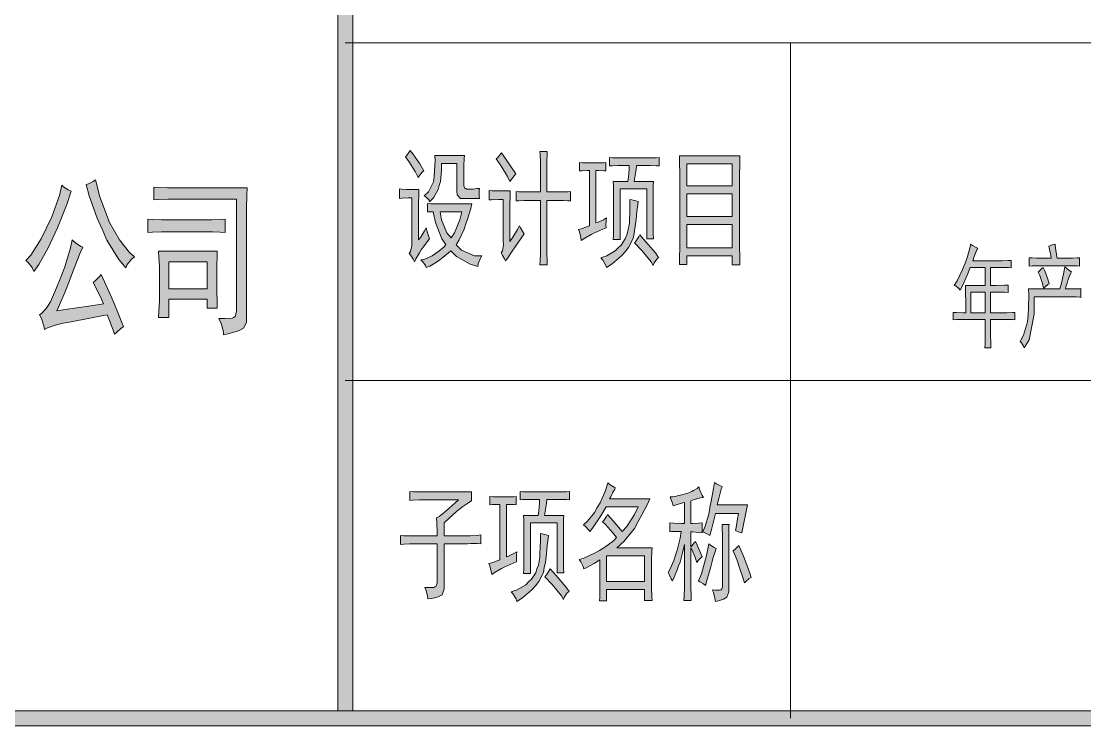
# Model space of a CAD drawing. Header units: millimetres. Extents: x 0 to 207, y 0 to 293.
# Drawn here: x 67.08 to 102.39, y 242.39 to 265.77 of the extents above; entities that cross this region are included whole.
import ezdxf

# ---------------------------------------------------------------- set-up
doc = ezdxf.new("R2010")
doc.units = ezdxf.units.MM

msp = doc.modelspace()

# ---------------------------------------------------------------- hatches: boundary and pattern name
h = msp.add_hatch(color=0)
h.dxf.hatch_style = 2
h.paths.add_polyline_path([(77.593472, 287.224611), (78.087361, 287.224611), (78.087361, 242.883972), (77.593472, 242.883972)])
h = msp.add_hatch(color=0)
h.dxf.hatch_style = 2
h.paths.add_polyline_path([(79.992361, 261.485944), (80.084083, 261.376583), (80.313389, 261.037917), (80.443917, 260.805083), (80.398056, 260.76275), (80.306333, 260.653389), (80.260472, 260.589889), (80.161694, 260.780389), (79.950028, 261.119056), (79.840667, 261.27075), (79.875944, 261.3025), (79.950028, 261.411861)])
h = msp.add_hatch(color=0)
h.dxf.hatch_style = 2
h.paths.add_polyline_path([(81.759778, 259.891389), (81.661, 259.891389), (81.555167, 260.007806), (81.548111, 260.124222), (81.548111, 261.052028), (81.036583, 261.052028), (81.036583, 260.819194), (81.001306, 260.455833), (80.9625, 260.321778), (80.923694, 260.19125), (80.764944, 259.916083), (80.641472, 259.774972), (80.620306, 259.831417), (80.528583, 259.933722), (80.458028, 259.972528), (80.602667, 260.113639), (80.768472, 260.438194), (80.789639, 260.621639), (80.807278, 260.805083), (80.824917, 261.154333), (80.817861, 261.320139), (81.795056, 261.320139), (81.788, 261.217833), (81.780944, 260.970889), (81.780944, 260.819194), (81.780944, 260.371167), (81.780944, 260.307667), (81.812694, 260.226528), (81.844444, 260.215944), (81.879722, 260.201833), (81.967917, 260.194778), (82.027889, 260.198306), (82.084333, 260.201833), (82.218389, 260.215944), (82.292472, 260.223), (82.281889, 260.141861), (82.281889, 259.972528), (82.292472, 259.891389)])
h = msp.add_hatch(color=0)
h.dxf.hatch_style = 2
h.paths.add_polyline_path([(83.02625, 261.401278), (83.100333, 261.295444), (83.340222, 260.946194), (83.5025, 260.706306), (83.449583, 260.639278), (83.350806, 260.512278), (83.304944, 260.455833), (83.230861, 260.614583), (83.001556, 260.988528), (82.849861, 261.203722), (82.892194, 261.242528), (82.980389, 261.344833)])
h = msp.add_hatch(color=0)
h.dxf.hatch_style = 2
h.paths.add_polyline_path([(84.317417, 260.106583), (84.317417, 260.935611), (84.317417, 261.101417), (84.310361, 261.358944), (84.303306, 261.450667), (84.546722, 261.450667), (84.543194, 261.344833), (84.536139, 261.154333), (84.536139, 261.069667), (84.536139, 260.106583), (85.012389, 260.106583), (85.082944, 260.106583), (85.234639, 260.113639), (85.315778, 260.124222), (85.315778, 259.806722), (85.227583, 259.817306), (85.082944, 259.824361), (85.0265, 259.824361), (84.536139, 259.824361), (84.536139, 258.162778), (84.536139, 258.064), (84.543194, 257.824111), (84.546722, 257.683), (84.303306, 257.683), (84.310361, 257.824111), (84.317417, 258.056944), (84.317417, 258.148667), (84.317417, 259.824361), (83.862333, 259.824361), (83.774139, 259.824361), (83.601278, 259.817306), (83.513083, 259.806722), (83.513083, 260.124222), (83.601278, 260.113639), (83.763556, 260.106583), (83.841167, 260.106583)])
h = msp.add_hatch(color=0)
h.dxf.hatch_style = 2
h.paths.add_polyline_path([(87.884, 261.235472), (87.975722, 261.235472), (88.162694, 261.242528), (88.257944, 261.253111), (88.257944, 260.970889), (88.162694, 260.977944), (87.975722, 260.988528), (87.884, 260.988528), (87.513583, 260.988528), (87.495944, 260.854472), (87.453611, 260.589889), (87.432444, 260.455833), (88.070972, 260.455833), (88.063917, 260.332361), (88.056861, 260.057194), (88.056861, 259.909028), (88.056861, 259.076472), (88.056861, 258.970639), (88.063917, 258.702528), (88.070972, 258.547306), (87.848722, 258.547306), (87.848722, 260.205361), (86.966778, 260.205361), (86.966778, 258.529667), (86.733944, 258.529667), (86.741, 258.677833), (86.744528, 258.945944), (86.744528, 259.062361), (86.744528, 259.909028), (86.744528, 260.0325), (86.741, 260.307667), (86.733944, 260.455833), (87.220778, 260.455833), (87.238417, 260.596944), (87.263111, 260.861528), (87.266639, 260.988528), (86.977361, 260.988528), (86.889167, 260.988528), (86.70925, 260.977944), (86.617528, 260.970889), (86.617528, 261.253111), (86.70925, 261.242528), (86.889167, 261.235472), (86.977361, 261.235472)])
h = msp.add_hatch(color=0)
h.paths.add_polyline_path([(90.942583, 261.3025), (90.935528, 261.062611), (90.928472, 260.604), (90.928472, 260.388806), (90.928472, 258.445), (90.928472, 258.321528), (90.935528, 257.940528), (90.942583, 257.683), (90.685056, 257.683), (90.685056, 257.982861), (89.175167, 257.982861), (89.175167, 257.700639), (88.93175, 257.700639), (88.935278, 257.922889), (88.942333, 258.279194), (88.942333, 258.41325), (88.942333, 260.388806), (88.942333, 260.663972), (88.935278, 261.119056), (88.93175, 261.3025)])
h.paths.add_polyline_path([(90.685056, 258.247444), (90.685056, 259.027083), (89.175167, 259.027083), (89.175167, 258.247444)])
h.paths.add_polyline_path([(90.685056, 259.291667), (90.685056, 260.039556), (89.175167, 260.039556), (89.175167, 259.291667)])
h.paths.add_polyline_path([(90.685056, 260.307667), (90.685056, 261.037917), (89.175167, 261.037917), (89.175167, 260.307667)])
h = msp.add_hatch(color=0)
h.dxf.hatch_style = 2
h.paths.add_polyline_path([(86.501111, 258.910667), (86.39175, 258.868333), (86.187139, 258.783667), (86.095417, 258.737806), (86.000167, 258.691944), (85.792028, 258.572), (85.675611, 258.497917), (85.665028, 258.596694), (85.619167, 258.780139), (85.583889, 258.861278), (85.675611, 258.885972), (85.855528, 258.945944), (85.943722, 258.977694), (85.943722, 260.819194), (85.866111, 260.819194), (85.703833, 260.812139), (85.619167, 260.805083), (85.619167, 261.087306), (85.717944, 261.076722), (85.943722, 261.069667), (86.070722, 261.069667), (86.197722, 261.069667), (86.409389, 261.076722), (86.490528, 261.087306), (86.490528, 260.805083), (86.427028, 260.812139), (86.261222, 260.819194), (86.162444, 260.819194), (86.162444, 259.076472), (86.240056, 259.101167), (86.412917, 259.185833), (86.511694, 259.242278), (86.501111, 259.161139), (86.494056, 258.995333)])
h = msp.add_hatch(color=0)
h.dxf.hatch_style = 2
h.paths.add_polyline_path([(68.742278, 260.12775), (68.594111, 259.686778), (68.290722, 258.910667), (68.1355, 258.579056), (67.980278, 258.247444), (67.662778, 257.693583), (67.5005, 257.471333), (67.440528, 257.594806), (67.306472, 257.771194), (67.239444, 257.827639), (67.401722, 258.004028), (67.740389, 258.547306), (67.920306, 258.910667), (68.096694, 259.277556), (68.354222, 259.986639), (68.431833, 260.328833), (68.48475, 260.272389), (68.639972, 260.173611)])
h = msp.add_hatch(color=0)
h.dxf.hatch_style = 2
h.paths.add_polyline_path([(69.546611, 260.505222), (69.694778, 259.940778), (70.00875, 259.090583), (70.174556, 258.801306), (70.340361, 258.512028), (70.679028, 258.092222), (70.848361, 257.958167), (70.739, 257.880556), (70.594361, 257.693583), (70.555556, 257.584222), (70.322722, 257.859389), (69.927611, 258.501444), (69.765333, 258.868333), (69.603056, 259.231694), (69.338472, 259.976056), (69.236167, 260.35), (69.320833, 260.374694), (69.476056, 260.448778)])
h = msp.add_hatch(color=0)
h.dxf.hatch_style = 2
h.paths.add_polyline_path([(74.584278, 260.240639), (74.577222, 259.997222), (74.566639, 259.563306), (74.566639, 259.376333), (74.566639, 255.922639), (74.559583, 255.778), (74.457278, 255.583972), (74.3585, 255.534583), (74.26325, 255.485194), (73.981028, 255.404056), (73.794056, 255.368778), (73.794056, 255.467556), (73.716444, 255.735667), (73.638833, 255.901472), (73.839917, 255.901472), (74.086861, 255.922639), (74.132722, 255.943806), (74.182111, 255.9685), (74.227972, 256.134306), (74.227972, 256.278944), (74.227972, 259.863167), (72.090139, 259.863167), (71.949028, 259.863167), (71.645639, 259.852583), (71.483361, 259.842), (71.483361, 260.261806), (71.645639, 260.251222), (71.941972, 260.240639), (72.0725, 260.240639)])
h = msp.add_hatch(color=0)
h.dxf.hatch_style = 2
h.paths.add_polyline_path([(80.281639, 260.19125), (80.278111, 260.039556), (80.271056, 259.707944), (80.271056, 259.5245), (80.271056, 258.512028), (80.345139, 258.610806), (80.475667, 258.811889), (80.528583, 258.910667), (80.542694, 258.829528), (80.602667, 258.653139), (80.641472, 258.561417), (80.567389, 258.462639), (80.429806, 258.272139), (80.362778, 258.180417), (80.299278, 258.088694), (80.182861, 257.891139), (80.133472, 257.781778), (80.091139, 257.8735), (80.002944, 258.014611), (79.957083, 258.064), (80.002944, 258.131028), (80.048806, 258.321528), (80.048806, 258.445), (80.048806, 259.909028), (79.928861, 259.909028), (79.72425, 259.898444), (79.643111, 259.891389), (79.643111, 260.205361), (79.720722, 260.198306), (79.875944, 260.19125), (79.957083, 260.19125)])
h = msp.add_hatch(color=0)
h.dxf.hatch_style = 2
h.paths.add_polyline_path([(83.315528, 260.138333), (83.312, 259.983111), (83.304944, 259.6515), (83.304944, 259.475111), (83.304944, 258.462639), (83.403722, 258.60375), (83.558944, 258.861278), (83.618917, 258.977694), (83.654194, 258.910667), (83.735333, 258.780139), (83.781194, 258.713111), (83.456639, 258.247444), (83.379028, 258.138083), (83.234389, 257.922889), (83.163833, 257.817056), (83.125028, 257.891139), (83.047417, 258.021667), (83.015667, 258.081639), (83.054472, 258.148667), (83.08975, 258.346222), (83.082694, 258.480278), (83.082694, 259.856111), (82.927472, 259.856111), (82.694639, 259.849056), (82.620556, 259.842), (82.620556, 260.155972), (82.712278, 260.148917), (82.839278, 260.138333), (82.874556, 260.138333)])
h = msp.add_hatch(color=0)
h.dxf.hatch_style = 2
h.paths.add_polyline_path([(87.559444, 259.792611), (87.548861, 259.690306), (87.524167, 259.461), (87.513583, 259.326944), (87.499472, 259.192889), (87.457139, 258.893028), (87.425389, 258.727222), (87.393639, 258.561417), (87.245472, 258.258028), (87.129056, 258.123972), (87.012639, 257.986389), (86.705722, 257.725333), (86.511694, 257.598333), (86.483472, 257.683), (86.39175, 257.84175), (86.32825, 257.915833), (86.51875, 257.989917), (86.8045, 258.155722), (86.903278, 258.247444), (86.998528, 258.339167), (87.136111, 258.554361), (87.181972, 258.677833), (87.224306, 258.804833), (87.273694, 259.072944), (87.28075, 259.217583), (87.284278, 259.362222), (87.291333, 259.68325), (87.291333, 259.856111), (87.351306, 259.842), (87.481833, 259.806722)])
h = msp.add_hatch(color=0)
h.paths.add_polyline_path([(80.574444, 259.725583), (80.666167, 259.715), (80.874306, 259.707944), (80.990722, 259.707944), (82.038472, 259.707944), (82.003194, 259.559778), (81.907944, 259.231694), (81.844444, 259.051778), (81.784472, 258.875389), (81.618667, 258.522611), (81.516361, 258.346222), (81.699806, 258.173361), (82.130194, 257.989917), (82.373611, 257.982861), (82.32775, 257.90525), (82.257194, 257.732389), (82.236028, 257.633611), (81.985556, 257.707694), (81.537528, 257.965222), (81.339972, 258.148667), (81.265889, 258.081639), (81.085972, 257.937), (80.980139, 257.855861), (80.874306, 257.77825), (80.648528, 257.647722), (80.528583, 257.598333), (80.503889, 257.665361), (80.415694, 257.788833), (80.352194, 257.848806), (80.479194, 257.880556), (80.722611, 257.989917), (80.8355, 258.064), (80.948389, 258.138083), (81.12125, 258.289778), (81.177694, 258.363861), (81.050694, 258.554361), (80.839028, 259.094111), (80.757889, 259.443361), (80.574444, 259.443361)])
h.paths.add_polyline_path([(81.350556, 258.579056), (81.466972, 258.744861), (81.646889, 259.178778), (81.713917, 259.443361), (80.990722, 259.443361), (81.033056, 259.185833), (81.212972, 258.751917)])
h = msp.add_hatch(color=0)
h.dxf.hatch_style = 2
h.paths.add_polyline_path([(73.314278, 259.178778), (73.413056, 259.178778), (73.684694, 259.189361), (73.854028, 259.199944), (73.854028, 258.755444), (73.69175, 258.769556), (73.430694, 258.780139), (73.328389, 258.780139), (71.885528, 258.780139), (71.740889, 258.780139), (71.4375, 258.769556), (71.282278, 258.755444), (71.282278, 259.199944), (71.4375, 259.189361), (71.740889, 259.178778), (71.885528, 259.178778)])
h = msp.add_hatch(color=0)
h.dxf.hatch_style = 2
h.paths.add_polyline_path([(69.811194, 256.388306), (69.747694, 256.543528), (69.578361, 256.896306), (69.469, 257.097389), (69.546611, 257.164417), (69.677139, 257.294944), (69.733583, 257.361972), (69.85, 257.118556), (70.065194, 256.63525), (70.1675, 256.398889), (70.266278, 256.162528), (70.4215, 255.778), (70.477944, 255.636889), (70.393278, 255.569861), (70.245111, 255.446389), (70.181611, 255.389944), (70.13575, 255.524), (70.012278, 255.845028), (69.934667, 256.032), (69.416083, 255.933222), (68.682306, 255.788583), (68.470639, 255.74625), (68.255444, 255.700389), (67.952056, 255.601611), (67.856806, 255.545167), (67.835639, 255.658056), (67.750972, 255.901472), (67.687472, 256.032), (67.765083, 256.077861), (67.91325, 256.233083), (67.980278, 256.342444), (68.050833, 256.455333), (68.255444, 256.921), (68.393028, 257.273778), (68.527083, 257.626556), (68.717583, 258.247444), (68.7705, 258.512028), (68.886917, 258.41325), (69.066833, 258.293306), (69.130333, 258.268611), (69.042139, 258.081639), (68.816361, 257.517194), (68.671722, 257.139722), (68.527083, 256.765778), (68.322472, 256.278944), (68.2625, 256.166056), (68.618806, 256.211917), (69.391389, 256.321278)])
h = msp.add_hatch(color=0)
h.dxf.hatch_style = 2
h.paths.add_polyline_path([(87.615889, 258.677833), (87.8205, 258.455583), (88.134472, 258.081639), (88.243833, 257.929944), (88.187389, 257.880556), (88.092139, 257.750028), (88.056861, 257.665361), (87.993361, 257.788833), (87.686444, 258.162778), (87.443028, 258.41325), (87.499472, 258.487333), (87.587667, 258.621389)])
h = msp.add_hatch(color=0)
h.paths.add_polyline_path([(73.592972, 258.138083), (73.582389, 257.982861), (73.575333, 257.65125), (73.575333, 257.471333), (73.575333, 256.9845), (73.575333, 256.808111), (73.582389, 256.44475), (73.592972, 256.25425), (73.250778, 256.25425), (73.250778, 256.543528), (71.980778, 256.543528), (71.980778, 255.943806), (71.638583, 255.943806), (71.656222, 256.144889), (71.670333, 256.497667), (71.670333, 256.652889), (71.670333, 257.471333), (71.670333, 257.615972), (71.656222, 257.947583), (71.638583, 258.138083)])
h.paths.add_polyline_path([(73.250778, 256.896306), (73.250778, 257.781778), (71.980778, 257.781778), (71.980778, 256.896306)])
h = msp.add_hatch(color=0)
h.paths.add_polyline_path([(98.054583, 257.002139), (98.149833, 257.157361), (98.32975, 257.527778), (98.414417, 257.7465), (98.495556, 257.965222), (98.587278, 258.282722), (98.597861, 258.374444), (98.661361, 258.332111), (98.784833, 258.265083), (98.841278, 258.243917), (98.802472, 258.180417), (98.714278, 257.965222), (98.668417, 257.820583), (99.553889, 257.820583), (99.649139, 257.820583), (99.846694, 257.827639), (99.945472, 257.834694), (99.945472, 257.58775), (99.85375, 257.594806), (99.656194, 257.601861), (99.553889, 257.601861), (99.264611, 257.601861), (99.264611, 257.002139), (99.430417, 257.002139), (99.723222, 257.009194), (99.850222, 257.01625), (99.850222, 256.769306), (99.719694, 256.776361), (99.426889, 256.783417), (99.264611, 256.783417), (99.264611, 256.0955), (99.709111, 256.0955), (99.807889, 256.0955), (99.987806, 256.102556), (100.068944, 256.109611), (100.068944, 255.862667), (99.991333, 255.869722), (99.811417, 255.876778), (99.709111, 255.876778), (99.264611, 255.876778), (99.264611, 255.541639), (99.264611, 255.372306), (99.268139, 255.065389), (99.271667, 254.927806), (99.077639, 254.927806), (99.084694, 255.065389), (99.088222, 255.358194), (99.088222, 255.513417), (99.088222, 255.876778), (98.492028, 255.876778), (98.368556, 255.876778), (98.135722, 255.869722), (98.026361, 255.862667), (98.026361, 256.109611), (98.132194, 256.102556), (98.336806, 256.0955), (98.439111, 256.0955), (98.439111, 256.38125), (98.435583, 256.832806), (98.428528, 257.002139), (99.088222, 257.002139), (99.088222, 257.601861), (98.587278, 257.601861), (98.495556, 257.369028), (98.32975, 256.988028), (98.255667, 256.843389), (98.206278, 256.906889), (98.1075, 256.988028)])
h.paths.add_polyline_path([(99.088222, 256.0955), (99.088222, 256.783417), (98.604917, 256.783417), (98.604917, 256.0955)])
h = msp.add_hatch(color=0)
h.dxf.hatch_style = 2
h.paths.add_polyline_path([(101.402444, 258.374444), (101.4095, 258.325056), (101.444778, 258.092222), (101.473, 257.908778), (101.910444, 257.908778), (101.988056, 257.908778), (102.13975, 257.915833), (102.210306, 257.922889), (102.210306, 257.644194), (102.13975, 257.65125), (102.002167, 257.658306), (101.938667, 257.658306), (100.876806, 257.658306), (100.809778, 257.658306), (100.643972, 257.65125), (100.541667, 257.644194), (100.541667, 257.922889), (100.6475, 257.915833), (100.785083, 257.908778), (100.813306, 257.908778), (101.271917, 257.908778), (101.257806, 258.004028), (101.222528, 258.201583), (101.201361, 258.303889), (101.254278, 258.325056), (101.353056, 258.360333)])
h = msp.add_hatch(color=0)
h.dxf.hatch_style = 2
h.paths.add_polyline_path([(101.945722, 257.453694), (101.924556, 257.411361), (101.875167, 257.284361), (101.843417, 257.199694), (101.815194, 257.115028), (101.765806, 256.959806), (101.744639, 256.885722), (102.016278, 256.885722), (102.108, 256.885722), (102.231472, 256.892778), (102.259694, 256.899833), (102.259694, 256.607028), (102.227944, 256.614083), (102.111528, 256.621139), (102.033917, 256.621139), (100.711, 256.621139), (100.711, 256.046111), (100.541667, 255.199444), (100.375861, 254.927806), (100.358222, 254.98425), (100.294722, 255.097139), (100.245333, 255.146528), (100.358222, 255.358194), (100.48875, 255.799167), (100.506389, 256.032), (100.524028, 256.261306), (100.534611, 256.688167), (100.524028, 256.885722), (101.561194, 256.885722), (101.617639, 257.083278), (101.698778, 257.446639), (101.727, 257.615972), (101.783444, 257.573639), (101.892806, 257.4925)])
h = msp.add_hatch(color=0)
h.dxf.hatch_style = 2
h.paths.add_polyline_path([(101.007333, 257.601861), (101.06025, 257.485444), (101.162556, 257.213806), (101.208417, 257.062111), (101.166083, 257.030361), (101.074361, 256.959806), (101.024972, 256.913944), (100.986167, 257.069167), (100.894444, 257.330222), (100.841528, 257.439583), (100.883861, 257.485444), (100.968528, 257.566583)])
h = msp.add_hatch(color=0)
h.paths.add_polyline_path([(86.815083, 250.28525), (86.786861, 250.242917), (86.737472, 250.15825), (86.716306, 250.119444), (86.695139, 250.077111), (86.64575, 249.978333), (86.617528, 249.918361), (87.954556, 249.918361), (87.884, 249.770194), (87.689972, 249.392722), (87.562972, 249.163417), (87.4395, 248.934111), (87.083194, 248.500194), (86.850361, 248.292056), (88.025111, 248.292056), (88.018056, 248.168583), (88.011, 247.911056), (88.011, 247.777), (88.011, 247.096139), (88.011, 246.955028), (88.018056, 246.679861), (88.025111, 246.549333), (87.778167, 246.549333), (87.778167, 246.912694), (86.511694, 246.912694), (86.511694, 246.531694), (86.278861, 246.531694), (86.285917, 246.648111), (86.292972, 246.912694), (86.292972, 247.064389), (86.292972, 247.893417), (86.098944, 247.777), (85.834361, 247.628833), (85.75675, 247.593556), (85.735583, 247.678222), (85.657972, 247.833444), (85.605056, 247.911056), (85.75675, 247.949861), (86.091889, 248.101556), (86.275333, 248.207389), (86.458778, 248.31675), (86.741, 248.531944), (86.839778, 248.641306), (86.70925, 248.807111), (86.483472, 249.064639), (86.384694, 249.156361), (86.427028, 249.20575), (86.508167, 249.329222), (86.546972, 249.403306), (86.733944, 249.188111), (86.977361, 248.905889), (87.037333, 248.838861), (87.181972, 248.997611), (87.443028, 249.403306), (87.559444, 249.653778), (86.501111, 249.653778), (86.32825, 249.353917), (86.053083, 248.948222), (85.954306, 248.838861), (85.919028, 248.88825), (85.816722, 248.997611), (85.746167, 249.054056), (85.880222, 249.181056), (86.109528, 249.466806), (86.204778, 249.629083), (86.300028, 249.791361), (86.476417, 250.200583), (86.557556, 250.451056), (86.635167, 250.391083), (86.762167, 250.309944)])
h.paths.add_polyline_path([(87.778167, 247.177278), (87.778167, 248.023944), (86.511694, 248.023944), (86.511694, 247.177278)])
h = msp.add_hatch(color=0)
h.dxf.hatch_style = 2
h.paths.add_polyline_path([(88.557806, 247.477139), (88.621306, 247.593556), (88.744778, 247.879306), (88.801222, 248.052167), (88.861194, 248.2215), (88.952917, 248.616611), (88.988194, 248.838861), (88.864722, 248.838861), (88.681278, 248.831806), (88.617778, 248.821222), (88.617778, 249.121083), (88.744778, 249.114028), (88.988194, 249.103444), (89.104611, 249.103444), (89.104611, 249.801944), (89.048167, 249.784306), (88.854139, 249.727861), (88.720083, 249.685528), (88.698917, 249.77725), (88.653056, 249.925417), (88.628361, 249.985389), (88.702444, 249.992444), (88.8365, 250.013611), (88.896472, 250.027722), (88.952917, 250.038306), (89.069333, 250.066528), (89.129306, 250.084167), (89.18575, 250.101806), (89.295111, 250.144139), (89.348028, 250.168833), (89.400944, 250.193528), (89.517361, 250.267611), (89.580861, 250.317), (89.616139, 250.207639), (89.690222, 250.034778), (89.732556, 249.96775), (89.633778, 249.950111), (89.425639, 249.893667), (89.31275, 249.851333), (89.31275, 249.103444), (89.37625, 249.103444), (89.563222, 249.114028), (89.686694, 249.121083), (89.686694, 248.789472), (89.563222, 248.807111), (89.37625, 248.821222), (89.31275, 248.821222), (89.31275, 248.323806), (89.348028, 248.366139), (89.425639, 248.457861), (89.464444, 248.50725), (89.524417, 248.383778), (89.633778, 248.12625), (89.686694, 247.992194), (89.644361, 247.960444), (89.559694, 247.868722), (89.510306, 247.80875), (89.453861, 247.974556), (89.355083, 248.217972), (89.31275, 248.292056), (89.31275, 247.064389), (89.31275, 246.979722), (89.319806, 246.722194), (89.326861, 246.549333), (89.079917, 246.549333), (89.094028, 246.715139), (89.104611, 246.972667), (89.104611, 247.064389), (89.104611, 248.408472), (89.051694, 248.175639), (88.952917, 247.819333), (88.907056, 247.692333), (88.861194, 247.568861), (88.755361, 247.318389), (88.698917, 247.194917), (88.663639, 247.269), (88.593083, 247.410111)])
h = msp.add_hatch(color=0)
h.dxf.hatch_style = 2
h.paths.add_polyline_path([(90.349917, 250.334639), (90.318167, 250.242917), (90.237028, 249.936), (90.184111, 249.720806), (91.196583, 249.720806), (91.009611, 248.789472), (90.953167, 248.807111), (90.843806, 248.845917), (90.790889, 248.874139), (90.812056, 248.972917), (90.864972, 249.255139), (90.893194, 249.438583), (90.127667, 249.438583), (90.085333, 249.262194), (89.993611, 248.898833), (89.940694, 248.704806), (89.870139, 248.747139), (89.75725, 248.807111), (89.707861, 248.821222), (89.785472, 249.01525), (89.905417, 249.417417), (89.94775, 249.629083), (89.990083, 249.84075), (90.064167, 250.260556), (90.092389, 250.465167), (90.166472, 250.415778), (90.297, 250.34875)])
h = msp.add_hatch(color=0)
h.dxf.hatch_style = 2
h.paths.add_polyline_path([(80.479194, 246.979722), (80.61325, 246.972667), (80.782583, 246.98325), (80.817861, 247.004417), (80.853139, 247.025583), (80.888417, 247.127889), (80.888417, 247.212556), (80.888417, 248.422583), (80.062917, 248.422583), (79.981778, 248.422583), (79.78775, 248.415528), (79.678389, 248.408472), (79.678389, 248.704806), (79.78775, 248.69775), (79.981778, 248.690694), (80.062917, 248.690694), (80.888417, 248.690694), (80.888417, 248.821222), (80.881361, 249.121083), (80.874306, 249.286889), (80.955444, 249.336278), (81.12125, 249.463278), (81.205917, 249.537361), (81.290583, 249.611444), (81.484611, 249.784306), (81.5975, 249.886611), (80.412167, 249.886611), (80.288694, 249.886611), (80.0735, 249.876028), (79.981778, 249.868972), (79.981778, 250.168833), (80.101722, 250.15825), (80.306333, 250.151194), (80.387472, 250.151194), (82.027889, 250.151194), (82.027889, 249.851333), (81.939694, 249.801944), (81.745667, 249.667889), (81.643361, 249.58675), (81.537528, 249.502083), (81.276472, 249.26925), (81.12125, 249.121083), (81.12125, 248.690694), (81.897361, 248.690694), (81.996139, 248.690694), (82.218389, 248.704806), (82.338333, 248.722444), (82.338333, 248.422583), (82.218389, 248.433167), (81.996139, 248.433167), (81.897361, 248.422583), (81.12125, 248.422583), (81.12125, 247.096139), (81.12125, 246.930333), (81.054222, 246.72925), (80.987194, 246.6975), (80.920167, 246.66575), (80.719083, 246.612833), (80.585028, 246.598722), (80.574444, 246.690444), (80.521528, 246.880944)])
h = msp.add_hatch(color=0)
h.dxf.hatch_style = 2
h.paths.add_polyline_path([(83.527194, 247.826389), (83.414306, 247.784056), (83.213222, 247.699389), (83.117972, 247.653528), (83.02625, 247.607667), (82.818111, 247.487722), (82.701694, 247.410111), (82.687583, 247.512417), (82.641722, 247.692333), (82.606444, 247.777), (82.701694, 247.801694), (82.881611, 247.858139), (82.966278, 247.893417), (82.966278, 249.734917), (82.892194, 249.734917), (82.729917, 249.727861), (82.641722, 249.720806), (82.641722, 250.003028), (82.7405, 249.992444), (82.966278, 249.985389), (83.096806, 249.985389), (83.223806, 249.985389), (83.431944, 249.992444), (83.513083, 250.003028), (83.513083, 249.720806), (83.449583, 249.727861), (83.287306, 249.734917), (83.188528, 249.734917), (83.188528, 247.992194), (83.262611, 248.016889), (83.439, 248.101556), (83.537778, 248.158), (83.527194, 248.076861), (83.520139, 247.911056)])
h = msp.add_hatch(color=0)
h.dxf.hatch_style = 2
h.paths.add_polyline_path([(84.910083, 250.151194), (85.001806, 250.151194), (85.188778, 250.15825), (85.2805, 250.168833), (85.2805, 249.886611), (85.188778, 249.893667), (85.001806, 249.900722), (84.910083, 249.900722), (84.536139, 249.900722), (84.5185, 249.770194), (84.479694, 249.502083), (84.455, 249.371556), (85.093528, 249.371556), (85.09, 249.244556), (85.082944, 248.972917), (85.082944, 248.821222), (85.082944, 247.992194), (85.082944, 247.882833), (85.09, 247.61825), (85.093528, 247.4595), (84.874806, 247.4595), (84.874806, 249.121083), (83.989333, 249.121083), (83.989333, 247.445389), (83.7565, 247.445389), (83.763556, 247.593556), (83.770611, 247.858139), (83.770611, 247.974556), (83.770611, 248.821222), (83.770611, 248.948222), (83.763556, 249.219861), (83.7565, 249.371556), (84.246861, 249.371556), (84.2645, 249.512667), (84.285667, 249.77725), (84.292722, 249.900722), (84.003444, 249.900722), (83.91525, 249.900722), (83.735333, 249.893667), (83.643611, 249.886611), (83.643611, 250.168833), (83.735333, 250.15825), (83.91525, 250.151194), (84.003444, 250.151194)])
h = msp.add_hatch(color=0)
h.dxf.hatch_style = 2
h.paths.add_polyline_path([(90.579222, 249.071694), (90.575694, 248.987028), (90.568639, 248.69775), (90.568639, 248.489611), (90.568639, 246.997361), (90.568639, 246.838611), (90.512194, 246.651639), (90.452222, 246.623417), (90.395778, 246.595194), (90.2335, 246.53875), (90.127667, 246.514056), (90.110028, 246.623417), (90.064167, 246.813917), (90.035944, 246.895056), (90.134722, 246.888), (90.26525, 246.888), (90.297, 246.895056), (90.32875, 246.905639), (90.3605, 247.004417), (90.3605, 247.096139), (90.3605, 248.489611), (90.3605, 248.680111), (90.353444, 248.972917), (90.349917, 249.071694)])
h = msp.add_hatch(color=0)
h.dxf.hatch_style = 2
h.paths.add_polyline_path([(84.582, 248.704806), (84.571417, 248.606028), (84.546722, 248.373194), (84.536139, 248.242667), (84.525556, 248.108611), (84.483222, 247.80875), (84.447944, 247.642944), (84.416194, 247.477139), (84.268028, 247.17375), (84.151611, 247.036167), (84.038722, 246.902111), (83.728278, 246.637528), (83.537778, 246.514056), (83.509556, 246.598722), (83.414306, 246.753944), (83.350806, 246.831556), (83.541306, 246.905639), (83.830583, 247.071444), (83.925833, 247.163167), (84.021083, 247.254889), (84.162194, 247.470083), (84.204528, 247.593556), (84.250389, 247.717028), (84.299778, 247.988667), (84.303306, 248.133306), (84.310361, 248.277944), (84.317417, 248.598972), (84.317417, 248.771833), (84.373861, 248.757722), (84.507917, 248.722444)])
h = msp.add_hatch(color=0)
h.dxf.hatch_style = 2
h.paths.add_polyline_path([(90.152361, 248.274417), (90.117083, 248.175639), (90.046528, 247.939278), (90.01125, 247.801694), (89.975972, 247.664111), (89.870139, 247.286639), (89.803111, 247.04675), (89.732556, 247.096139), (89.616139, 247.170222), (89.570278, 247.194917), (89.662, 247.42775), (89.831333, 248.041583), (89.905417, 248.422583), (89.965389, 248.383778), (90.085333, 248.309694)])
h = msp.add_hatch(color=0)
h.dxf.hatch_style = 2
h.paths.add_polyline_path([(90.907306, 248.373194), (90.953167, 248.267361), (91.059, 248.016889), (91.115444, 247.875778), (91.171889, 247.734667), (91.270667, 247.452444), (91.313, 247.311333), (91.242444, 247.269), (91.133083, 247.177278), (91.09075, 247.127889), (91.034306, 247.311333), (90.928472, 247.632361), (90.882611, 247.769944), (90.83675, 247.904), (90.748556, 248.115667), (90.70975, 248.193278), (90.762667, 248.232083), (90.861444, 248.323806)])
h = msp.add_hatch(color=0)
h.dxf.hatch_style = 2
h.paths.add_polyline_path([(84.641972, 247.593556), (84.846583, 247.371306), (85.157028, 246.997361), (85.269917, 246.845667), (85.209944, 246.796278), (85.118222, 246.66575), (85.082944, 246.581083), (85.019444, 246.704556), (84.712528, 247.0785), (84.465583, 247.328972), (84.525556, 247.403056), (84.61375, 247.537111)])
h = msp.add_hatch(color=0)
h.dxf.hatch_style = 2
h.paths.add_polyline_path([(201.9935, 242.883972), (201.9935, 242.390083), (25.124833, 242.390083), (25.124833, 242.883972)])

# ---------------------------------------------------------------- linework, layer by layer
at = {"color": 0, "lineweight": 0}
for points in [[(77.593472, 287.224611), (78.087361, 287.224611), (78.087361, 242.883972), (77.593472, 242.883972)], [(79.992361, 261.485944), (80.084083, 261.376583), (80.313389, 261.037917), (80.443917, 260.805083), (80.398056, 260.76275), (80.306333, 260.653389), (80.260472, 260.589889), (80.161694, 260.780389), (79.950028, 261.119056), (79.840667, 261.27075), (79.875944, 261.3025), (79.950028, 261.411861)], [(81.759778, 259.891389), (81.661, 259.891389), (81.555167, 260.007806), (81.548111, 260.124222), (81.548111, 261.052028), (81.036583, 261.052028), (81.036583, 260.819194), (81.001306, 260.455833), (80.9625, 260.321778), (80.923694, 260.19125), (80.764944, 259.916083), (80.641472, 259.774972), (80.620306, 259.831417), (80.528583, 259.933722), (80.458028, 259.972528), (80.602667, 260.113639), (80.768472, 260.438194), (80.789639, 260.621639), (80.807278, 260.805083), (80.824917, 261.154333), (80.817861, 261.320139), (81.795056, 261.320139), (81.788, 261.217833), (81.780944, 260.970889), (81.780944, 260.819194), (81.780944, 260.371167), (81.780944, 260.307667), (81.812694, 260.226528), (81.844444, 260.215944), (81.879722, 260.201833), (81.967917, 260.194778), (82.027889, 260.198306), (82.084333, 260.201833), (82.218389, 260.215944), (82.292472, 260.223), (82.281889, 260.141861), (82.281889, 259.972528), (82.292472, 259.891389)], [(83.02625, 261.401278), (83.100333, 261.295444), (83.340222, 260.946194), (83.5025, 260.706306), (83.449583, 260.639278), (83.350806, 260.512278), (83.304944, 260.455833), (83.230861, 260.614583), (83.001556, 260.988528), (82.849861, 261.203722), (82.892194, 261.242528), (82.980389, 261.344833)], [(84.317417, 260.106583), (84.317417, 260.935611), (84.317417, 261.101417), (84.310361, 261.358944), (84.303306, 261.450667), (84.546722, 261.450667), (84.543194, 261.344833), (84.536139, 261.154333), (84.536139, 261.069667), (84.536139, 260.106583), (85.012389, 260.106583), (85.082944, 260.106583), (85.234639, 260.113639), (85.315778, 260.124222), (85.315778, 259.806722), (85.227583, 259.817306), (85.082944, 259.824361), (85.0265, 259.824361), (84.536139, 259.824361), (84.536139, 258.162778), (84.536139, 258.064), (84.543194, 257.824111), (84.546722, 257.683), (84.303306, 257.683), (84.310361, 257.824111), (84.317417, 258.056944), (84.317417, 258.148667), (84.317417, 259.824361), (83.862333, 259.824361), (83.774139, 259.824361), (83.601278, 259.817306), (83.513083, 259.806722), (83.513083, 260.124222), (83.601278, 260.113639), (83.763556, 260.106583), (83.841167, 260.106583)], [(87.884, 261.235472), (87.975722, 261.235472), (88.162694, 261.242528), (88.257944, 261.253111), (88.257944, 260.970889), (88.162694, 260.977944), (87.975722, 260.988528), (87.884, 260.988528), (87.513583, 260.988528), (87.495944, 260.854472), (87.453611, 260.589889), (87.432444, 260.455833), (88.070972, 260.455833), (88.063917, 260.332361), (88.056861, 260.057194), (88.056861, 259.909028), (88.056861, 259.076472), (88.056861, 258.970639), (88.063917, 258.702528), (88.070972, 258.547306), (87.848722, 258.547306), (87.848722, 260.205361), (86.966778, 260.205361), (86.966778, 258.529667), (86.733944, 258.529667), (86.741, 258.677833), (86.744528, 258.945944), (86.744528, 259.062361), (86.744528, 259.909028), (86.744528, 260.0325), (86.741, 260.307667), (86.733944, 260.455833), (87.220778, 260.455833), (87.238417, 260.596944), (87.263111, 260.861528), (87.266639, 260.988528), (86.977361, 260.988528), (86.889167, 260.988528), (86.70925, 260.977944), (86.617528, 260.970889), (86.617528, 261.253111), (86.70925, 261.242528), (86.889167, 261.235472), (86.977361, 261.235472)], [(90.942583, 261.3025), (90.935528, 261.062611), (90.928472, 260.604), (90.928472, 260.388806), (90.928472, 258.445), (90.928472, 258.321528), (90.935528, 257.940528), (90.942583, 257.683), (90.685056, 257.683), (90.685056, 257.982861), (89.175167, 257.982861), (89.175167, 257.700639), (88.93175, 257.700639), (88.935278, 257.922889), (88.942333, 258.279194), (88.942333, 258.41325), (88.942333, 260.388806), (88.942333, 260.663972), (88.935278, 261.119056), (88.93175, 261.3025)], [(86.501111, 258.910667), (86.39175, 258.868333), (86.187139, 258.783667), (86.095417, 258.737806), (86.000167, 258.691944), (85.792028, 258.572), (85.675611, 258.497917), (85.665028, 258.596694), (85.619167, 258.780139), (85.583889, 258.861278), (85.675611, 258.885972), (85.855528, 258.945944), (85.943722, 258.977694), (85.943722, 260.819194), (85.866111, 260.819194), (85.703833, 260.812139), (85.619167, 260.805083), (85.619167, 261.087306), (85.717944, 261.076722), (85.943722, 261.069667), (86.070722, 261.069667), (86.197722, 261.069667), (86.409389, 261.076722), (86.490528, 261.087306), (86.490528, 260.805083), (86.427028, 260.812139), (86.261222, 260.819194), (86.162444, 260.819194), (86.162444, 259.076472), (86.240056, 259.101167), (86.412917, 259.185833), (86.511694, 259.242278), (86.501111, 259.161139), (86.494056, 258.995333)], [(90.685056, 260.307667), (90.685056, 261.037917), (89.175167, 261.037917), (89.175167, 260.307667)], [(68.742278, 260.12775), (68.594111, 259.686778), (68.290722, 258.910667), (68.1355, 258.579056), (67.980278, 258.247444), (67.662778, 257.693583), (67.5005, 257.471333), (67.440528, 257.594806), (67.306472, 257.771194), (67.239444, 257.827639), (67.401722, 258.004028), (67.740389, 258.547306), (67.920306, 258.910667), (68.096694, 259.277556), (68.354222, 259.986639), (68.431833, 260.328833), (68.48475, 260.272389), (68.639972, 260.173611)], [(69.546611, 260.505222), (69.694778, 259.940778), (70.00875, 259.090583), (70.174556, 258.801306), (70.340361, 258.512028), (70.679028, 258.092222), (70.848361, 257.958167), (70.739, 257.880556), (70.594361, 257.693583), (70.555556, 257.584222), (70.322722, 257.859389), (69.927611, 258.501444), (69.765333, 258.868333), (69.603056, 259.231694), (69.338472, 259.976056), (69.236167, 260.35), (69.320833, 260.374694), (69.476056, 260.448778)], [(74.584278, 260.240639), (74.577222, 259.997222), (74.566639, 259.563306), (74.566639, 259.376333), (74.566639, 255.922639), (74.559583, 255.778), (74.457278, 255.583972), (74.3585, 255.534583), (74.26325, 255.485194), (73.981028, 255.404056), (73.794056, 255.368778), (73.794056, 255.467556), (73.716444, 255.735667), (73.638833, 255.901472), (73.839917, 255.901472), (74.086861, 255.922639), (74.132722, 255.943806), (74.182111, 255.9685), (74.227972, 256.134306), (74.227972, 256.278944), (74.227972, 259.863167), (72.090139, 259.863167), (71.949028, 259.863167), (71.645639, 259.852583), (71.483361, 259.842), (71.483361, 260.261806), (71.645639, 260.251222), (71.941972, 260.240639), (72.0725, 260.240639)], [(80.281639, 260.19125), (80.278111, 260.039556), (80.271056, 259.707944), (80.271056, 259.5245), (80.271056, 258.512028), (80.345139, 258.610806), (80.475667, 258.811889), (80.528583, 258.910667), (80.542694, 258.829528), (80.602667, 258.653139), (80.641472, 258.561417), (80.567389, 258.462639), (80.429806, 258.272139), (80.362778, 258.180417), (80.299278, 258.088694), (80.182861, 257.891139), (80.133472, 257.781778), (80.091139, 257.8735), (80.002944, 258.014611), (79.957083, 258.064), (80.002944, 258.131028), (80.048806, 258.321528), (80.048806, 258.445), (80.048806, 259.909028), (79.928861, 259.909028), (79.72425, 259.898444), (79.643111, 259.891389), (79.643111, 260.205361), (79.720722, 260.198306), (79.875944, 260.19125), (79.957083, 260.19125)], [(83.315528, 260.138333), (83.312, 259.983111), (83.304944, 259.6515), (83.304944, 259.475111), (83.304944, 258.462639), (83.403722, 258.60375), (83.558944, 258.861278), (83.618917, 258.977694), (83.654194, 258.910667), (83.735333, 258.780139), (83.781194, 258.713111), (83.456639, 258.247444), (83.379028, 258.138083), (83.234389, 257.922889), (83.163833, 257.817056), (83.125028, 257.891139), (83.047417, 258.021667), (83.015667, 258.081639), (83.054472, 258.148667), (83.08975, 258.346222), (83.082694, 258.480278), (83.082694, 259.856111), (82.927472, 259.856111), (82.694639, 259.849056), (82.620556, 259.842), (82.620556, 260.155972), (82.712278, 260.148917), (82.839278, 260.138333), (82.874556, 260.138333)], [(87.559444, 259.792611), (87.548861, 259.690306), (87.524167, 259.461), (87.513583, 259.326944), (87.499472, 259.192889), (87.457139, 258.893028), (87.425389, 258.727222), (87.393639, 258.561417), (87.245472, 258.258028), (87.129056, 258.123972), (87.012639, 257.986389), (86.705722, 257.725333), (86.511694, 257.598333), (86.483472, 257.683), (86.39175, 257.84175), (86.32825, 257.915833), (86.51875, 257.989917), (86.8045, 258.155722), (86.903278, 258.247444), (86.998528, 258.339167), (87.136111, 258.554361), (87.181972, 258.677833), (87.224306, 258.804833), (87.273694, 259.072944), (87.28075, 259.217583), (87.284278, 259.362222), (87.291333, 259.68325), (87.291333, 259.856111), (87.351306, 259.842), (87.481833, 259.806722)], [(90.685056, 259.291667), (90.685056, 260.039556), (89.175167, 260.039556), (89.175167, 259.291667)], [(80.574444, 259.725583), (80.666167, 259.715), (80.874306, 259.707944), (80.990722, 259.707944), (82.038472, 259.707944), (82.003194, 259.559778), (81.907944, 259.231694), (81.844444, 259.051778), (81.784472, 258.875389), (81.618667, 258.522611), (81.516361, 258.346222), (81.699806, 258.173361), (82.130194, 257.989917), (82.373611, 257.982861), (82.32775, 257.90525), (82.257194, 257.732389), (82.236028, 257.633611), (81.985556, 257.707694), (81.537528, 257.965222), (81.339972, 258.148667), (81.265889, 258.081639), (81.085972, 257.937), (80.980139, 257.855861), (80.874306, 257.77825), (80.648528, 257.647722), (80.528583, 257.598333), (80.503889, 257.665361), (80.415694, 257.788833), (80.352194, 257.848806), (80.479194, 257.880556), (80.722611, 257.989917), (80.8355, 258.064), (80.948389, 258.138083), (81.12125, 258.289778), (81.177694, 258.363861), (81.050694, 258.554361), (80.839028, 259.094111), (80.757889, 259.443361), (80.574444, 259.443361)], [(73.314278, 259.178778), (73.413056, 259.178778), (73.684694, 259.189361), (73.854028, 259.199944), (73.854028, 258.755444), (73.69175, 258.769556), (73.430694, 258.780139), (73.328389, 258.780139), (71.885528, 258.780139), (71.740889, 258.780139), (71.4375, 258.769556), (71.282278, 258.755444), (71.282278, 259.199944), (71.4375, 259.189361), (71.740889, 259.178778), (71.885528, 259.178778)], [(81.350556, 258.579056), (81.466972, 258.744861), (81.646889, 259.178778), (81.713917, 259.443361), (80.990722, 259.443361), (81.033056, 259.185833), (81.212972, 258.751917)], [(90.685056, 258.247444), (90.685056, 259.027083), (89.175167, 259.027083), (89.175167, 258.247444)], [(69.811194, 256.388306), (69.747694, 256.543528), (69.578361, 256.896306), (69.469, 257.097389), (69.546611, 257.164417), (69.677139, 257.294944), (69.733583, 257.361972), (69.85, 257.118556), (70.065194, 256.63525), (70.1675, 256.398889), (70.266278, 256.162528), (70.4215, 255.778), (70.477944, 255.636889), (70.393278, 255.569861), (70.245111, 255.446389), (70.181611, 255.389944), (70.13575, 255.524), (70.012278, 255.845028), (69.934667, 256.032), (69.416083, 255.933222), (68.682306, 255.788583), (68.470639, 255.74625), (68.255444, 255.700389), (67.952056, 255.601611), (67.856806, 255.545167), (67.835639, 255.658056), (67.750972, 255.901472), (67.687472, 256.032), (67.765083, 256.077861), (67.91325, 256.233083), (67.980278, 256.342444), (68.050833, 256.455333), (68.255444, 256.921), (68.393028, 257.273778), (68.527083, 257.626556), (68.717583, 258.247444), (68.7705, 258.512028), (68.886917, 258.41325), (69.066833, 258.293306), (69.130333, 258.268611), (69.042139, 258.081639), (68.816361, 257.517194), (68.671722, 257.139722), (68.527083, 256.765778), (68.322472, 256.278944), (68.2625, 256.166056), (68.618806, 256.211917), (69.391389, 256.321278)], [(87.615889, 258.677833), (87.8205, 258.455583), (88.134472, 258.081639), (88.243833, 257.929944), (88.187389, 257.880556), (88.092139, 257.750028), (88.056861, 257.665361), (87.993361, 257.788833), (87.686444, 258.162778), (87.443028, 258.41325), (87.499472, 258.487333), (87.587667, 258.621389)], [(73.592972, 258.138083), (73.582389, 257.982861), (73.575333, 257.65125), (73.575333, 257.471333), (73.575333, 256.9845), (73.575333, 256.808111), (73.582389, 256.44475), (73.592972, 256.25425), (73.250778, 256.25425), (73.250778, 256.543528), (71.980778, 256.543528), (71.980778, 255.943806), (71.638583, 255.943806), (71.656222, 256.144889), (71.670333, 256.497667), (71.670333, 256.652889), (71.670333, 257.471333), (71.670333, 257.615972), (71.656222, 257.947583), (71.638583, 258.138083)], [(98.054583, 257.002139), (98.149833, 257.157361), (98.32975, 257.527778), (98.414417, 257.7465), (98.495556, 257.965222), (98.587278, 258.282722), (98.597861, 258.374444), (98.661361, 258.332111), (98.784833, 258.265083), (98.841278, 258.243917), (98.802472, 258.180417), (98.714278, 257.965222), (98.668417, 257.820583), (99.553889, 257.820583), (99.649139, 257.820583), (99.846694, 257.827639), (99.945472, 257.834694), (99.945472, 257.58775), (99.85375, 257.594806), (99.656194, 257.601861), (99.553889, 257.601861), (99.264611, 257.601861), (99.264611, 257.002139), (99.430417, 257.002139), (99.723222, 257.009194), (99.850222, 257.01625), (99.850222, 256.769306), (99.719694, 256.776361), (99.426889, 256.783417), (99.264611, 256.783417), (99.264611, 256.0955), (99.709111, 256.0955), (99.807889, 256.0955), (99.987806, 256.102556), (100.068944, 256.109611), (100.068944, 255.862667), (99.991333, 255.869722), (99.811417, 255.876778), (99.709111, 255.876778), (99.264611, 255.876778), (99.264611, 255.541639), (99.264611, 255.372306), (99.268139, 255.065389), (99.271667, 254.927806), (99.077639, 254.927806), (99.084694, 255.065389), (99.088222, 255.358194), (99.088222, 255.513417), (99.088222, 255.876778), (98.492028, 255.876778), (98.368556, 255.876778), (98.135722, 255.869722), (98.026361, 255.862667), (98.026361, 256.109611), (98.132194, 256.102556), (98.336806, 256.0955), (98.439111, 256.0955), (98.439111, 256.38125), (98.435583, 256.832806), (98.428528, 257.002139), (99.088222, 257.002139), (99.088222, 257.601861), (98.587278, 257.601861), (98.495556, 257.369028), (98.32975, 256.988028), (98.255667, 256.843389), (98.206278, 256.906889), (98.1075, 256.988028)], [(101.402444, 258.374444), (101.4095, 258.325056), (101.444778, 258.092222), (101.473, 257.908778), (101.910444, 257.908778), (101.988056, 257.908778), (102.13975, 257.915833), (102.210306, 257.922889), (102.210306, 257.644194), (102.13975, 257.65125), (102.002167, 257.658306), (101.938667, 257.658306), (100.876806, 257.658306), (100.809778, 257.658306), (100.643972, 257.65125), (100.541667, 257.644194), (100.541667, 257.922889), (100.6475, 257.915833), (100.785083, 257.908778), (100.813306, 257.908778), (101.271917, 257.908778), (101.257806, 258.004028), (101.222528, 258.201583), (101.201361, 258.303889), (101.254278, 258.325056), (101.353056, 258.360333)], [(73.250778, 256.896306), (73.250778, 257.781778), (71.980778, 257.781778), (71.980778, 256.896306)], [(101.945722, 257.453694), (101.924556, 257.411361), (101.875167, 257.284361), (101.843417, 257.199694), (101.815194, 257.115028), (101.765806, 256.959806), (101.744639, 256.885722), (102.016278, 256.885722), (102.108, 256.885722), (102.231472, 256.892778), (102.259694, 256.899833), (102.259694, 256.607028), (102.227944, 256.614083), (102.111528, 256.621139), (102.033917, 256.621139), (100.711, 256.621139), (100.711, 256.046111), (100.541667, 255.199444), (100.375861, 254.927806), (100.358222, 254.98425), (100.294722, 255.097139), (100.245333, 255.146528), (100.358222, 255.358194), (100.48875, 255.799167), (100.506389, 256.032), (100.524028, 256.261306), (100.534611, 256.688167), (100.524028, 256.885722), (101.561194, 256.885722), (101.617639, 257.083278), (101.698778, 257.446639), (101.727, 257.615972), (101.783444, 257.573639), (101.892806, 257.4925)], [(101.007333, 257.601861), (101.06025, 257.485444), (101.162556, 257.213806), (101.208417, 257.062111), (101.166083, 257.030361), (101.074361, 256.959806), (101.024972, 256.913944), (100.986167, 257.069167), (100.894444, 257.330222), (100.841528, 257.439583), (100.883861, 257.485444), (100.968528, 257.566583)], [(99.088222, 256.0955), (99.088222, 256.783417), (98.604917, 256.783417), (98.604917, 256.0955)], [(86.815083, 250.28525), (86.786861, 250.242917), (86.737472, 250.15825), (86.716306, 250.119444), (86.695139, 250.077111), (86.64575, 249.978333), (86.617528, 249.918361), (87.954556, 249.918361), (87.884, 249.770194), (87.689972, 249.392722), (87.562972, 249.163417), (87.4395, 248.934111), (87.083194, 248.500194), (86.850361, 248.292056), (88.025111, 248.292056), (88.018056, 248.168583), (88.011, 247.911056), (88.011, 247.777), (88.011, 247.096139), (88.011, 246.955028), (88.018056, 246.679861), (88.025111, 246.549333), (87.778167, 246.549333), (87.778167, 246.912694), (86.511694, 246.912694), (86.511694, 246.531694), (86.278861, 246.531694), (86.285917, 246.648111), (86.292972, 246.912694), (86.292972, 247.064389), (86.292972, 247.893417), (86.098944, 247.777), (85.834361, 247.628833), (85.75675, 247.593556), (85.735583, 247.678222), (85.657972, 247.833444), (85.605056, 247.911056), (85.75675, 247.949861), (86.091889, 248.101556), (86.275333, 248.207389), (86.458778, 248.31675), (86.741, 248.531944), (86.839778, 248.641306), (86.70925, 248.807111), (86.483472, 249.064639), (86.384694, 249.156361), (86.427028, 249.20575), (86.508167, 249.329222), (86.546972, 249.403306), (86.733944, 249.188111), (86.977361, 248.905889), (87.037333, 248.838861), (87.181972, 248.997611), (87.443028, 249.403306), (87.559444, 249.653778), (86.501111, 249.653778), (86.32825, 249.353917), (86.053083, 248.948222), (85.954306, 248.838861), (85.919028, 248.88825), (85.816722, 248.997611), (85.746167, 249.054056), (85.880222, 249.181056), (86.109528, 249.466806), (86.204778, 249.629083), (86.300028, 249.791361), (86.476417, 250.200583), (86.557556, 250.451056), (86.635167, 250.391083), (86.762167, 250.309944)], [(88.557806, 247.477139), (88.621306, 247.593556), (88.744778, 247.879306), (88.801222, 248.052167), (88.861194, 248.2215), (88.952917, 248.616611), (88.988194, 248.838861), (88.864722, 248.838861), (88.681278, 248.831806), (88.617778, 248.821222), (88.617778, 249.121083), (88.744778, 249.114028), (88.988194, 249.103444), (89.104611, 249.103444), (89.104611, 249.801944), (89.048167, 249.784306), (88.854139, 249.727861), (88.720083, 249.685528), (88.698917, 249.77725), (88.653056, 249.925417), (88.628361, 249.985389), (88.702444, 249.992444), (88.8365, 250.013611), (88.896472, 250.027722), (88.952917, 250.038306), (89.069333, 250.066528), (89.129306, 250.084167), (89.18575, 250.101806), (89.295111, 250.144139), (89.348028, 250.168833), (89.400944, 250.193528), (89.517361, 250.267611), (89.580861, 250.317), (89.616139, 250.207639), (89.690222, 250.034778), (89.732556, 249.96775), (89.633778, 249.950111), (89.425639, 249.893667), (89.31275, 249.851333), (89.31275, 249.103444), (89.37625, 249.103444), (89.563222, 249.114028), (89.686694, 249.121083), (89.686694, 248.789472), (89.563222, 248.807111), (89.37625, 248.821222), (89.31275, 248.821222), (89.31275, 248.323806), (89.348028, 248.366139), (89.425639, 248.457861), (89.464444, 248.50725), (89.524417, 248.383778), (89.633778, 248.12625), (89.686694, 247.992194), (89.644361, 247.960444), (89.559694, 247.868722), (89.510306, 247.80875), (89.453861, 247.974556), (89.355083, 248.217972), (89.31275, 248.292056), (89.31275, 247.064389), (89.31275, 246.979722), (89.319806, 246.722194), (89.326861, 246.549333), (89.079917, 246.549333), (89.094028, 246.715139), (89.104611, 246.972667), (89.104611, 247.064389), (89.104611, 248.408472), (89.051694, 248.175639), (88.952917, 247.819333), (88.907056, 247.692333), (88.861194, 247.568861), (88.755361, 247.318389), (88.698917, 247.194917), (88.663639, 247.269), (88.593083, 247.410111)], [(90.349917, 250.334639), (90.318167, 250.242917), (90.237028, 249.936), (90.184111, 249.720806), (91.196583, 249.720806), (91.009611, 248.789472), (90.953167, 248.807111), (90.843806, 248.845917), (90.790889, 248.874139), (90.812056, 248.972917), (90.864972, 249.255139), (90.893194, 249.438583), (90.127667, 249.438583), (90.085333, 249.262194), (89.993611, 248.898833), (89.940694, 248.704806), (89.870139, 248.747139), (89.75725, 248.807111), (89.707861, 248.821222), (89.785472, 249.01525), (89.905417, 249.417417), (89.94775, 249.629083), (89.990083, 249.84075), (90.064167, 250.260556), (90.092389, 250.465167), (90.166472, 250.415778), (90.297, 250.34875)], [(80.479194, 246.979722), (80.61325, 246.972667), (80.782583, 246.98325), (80.817861, 247.004417), (80.853139, 247.025583), (80.888417, 247.127889), (80.888417, 247.212556), (80.888417, 248.422583), (80.062917, 248.422583), (79.981778, 248.422583), (79.78775, 248.415528), (79.678389, 248.408472), (79.678389, 248.704806), (79.78775, 248.69775), (79.981778, 248.690694), (80.062917, 248.690694), (80.888417, 248.690694), (80.888417, 248.821222), (80.881361, 249.121083), (80.874306, 249.286889), (80.955444, 249.336278), (81.12125, 249.463278), (81.205917, 249.537361), (81.290583, 249.611444), (81.484611, 249.784306), (81.5975, 249.886611), (80.412167, 249.886611), (80.288694, 249.886611), (80.0735, 249.876028), (79.981778, 249.868972), (79.981778, 250.168833), (80.101722, 250.15825), (80.306333, 250.151194), (80.387472, 250.151194), (82.027889, 250.151194), (82.027889, 249.851333), (81.939694, 249.801944), (81.745667, 249.667889), (81.643361, 249.58675), (81.537528, 249.502083), (81.276472, 249.26925), (81.12125, 249.121083), (81.12125, 248.690694), (81.897361, 248.690694), (81.996139, 248.690694), (82.218389, 248.704806), (82.338333, 248.722444), (82.338333, 248.422583), (82.218389, 248.433167), (81.996139, 248.433167), (81.897361, 248.422583), (81.12125, 248.422583), (81.12125, 247.096139), (81.12125, 246.930333), (81.054222, 246.72925), (80.987194, 246.6975), (80.920167, 246.66575), (80.719083, 246.612833), (80.585028, 246.598722), (80.574444, 246.690444), (80.521528, 246.880944)], [(83.527194, 247.826389), (83.414306, 247.784056), (83.213222, 247.699389), (83.117972, 247.653528), (83.02625, 247.607667), (82.818111, 247.487722), (82.701694, 247.410111), (82.687583, 247.512417), (82.641722, 247.692333), (82.606444, 247.777), (82.701694, 247.801694), (82.881611, 247.858139), (82.966278, 247.893417), (82.966278, 249.734917), (82.892194, 249.734917), (82.729917, 249.727861), (82.641722, 249.720806), (82.641722, 250.003028), (82.7405, 249.992444), (82.966278, 249.985389), (83.096806, 249.985389), (83.223806, 249.985389), (83.431944, 249.992444), (83.513083, 250.003028), (83.513083, 249.720806), (83.449583, 249.727861), (83.287306, 249.734917), (83.188528, 249.734917), (83.188528, 247.992194), (83.262611, 248.016889), (83.439, 248.101556), (83.537778, 248.158), (83.527194, 248.076861), (83.520139, 247.911056)], [(84.910083, 250.151194), (85.001806, 250.151194), (85.188778, 250.15825), (85.2805, 250.168833), (85.2805, 249.886611), (85.188778, 249.893667), (85.001806, 249.900722), (84.910083, 249.900722), (84.536139, 249.900722), (84.5185, 249.770194), (84.479694, 249.502083), (84.455, 249.371556), (85.093528, 249.371556), (85.09, 249.244556), (85.082944, 248.972917), (85.082944, 248.821222), (85.082944, 247.992194), (85.082944, 247.882833), (85.09, 247.61825), (85.093528, 247.4595), (84.874806, 247.4595), (84.874806, 249.121083), (83.989333, 249.121083), (83.989333, 247.445389), (83.7565, 247.445389), (83.763556, 247.593556), (83.770611, 247.858139), (83.770611, 247.974556), (83.770611, 248.821222), (83.770611, 248.948222), (83.763556, 249.219861), (83.7565, 249.371556), (84.246861, 249.371556), (84.2645, 249.512667), (84.285667, 249.77725), (84.292722, 249.900722), (84.003444, 249.900722), (83.91525, 249.900722), (83.735333, 249.893667), (83.643611, 249.886611), (83.643611, 250.168833), (83.735333, 250.15825), (83.91525, 250.151194), (84.003444, 250.151194)], [(90.579222, 249.071694), (90.575694, 248.987028), (90.568639, 248.69775), (90.568639, 248.489611), (90.568639, 246.997361), (90.568639, 246.838611), (90.512194, 246.651639), (90.452222, 246.623417), (90.395778, 246.595194), (90.2335, 246.53875), (90.127667, 246.514056), (90.110028, 246.623417), (90.064167, 246.813917), (90.035944, 246.895056), (90.134722, 246.888), (90.26525, 246.888), (90.297, 246.895056), (90.32875, 246.905639), (90.3605, 247.004417), (90.3605, 247.096139), (90.3605, 248.489611), (90.3605, 248.680111), (90.353444, 248.972917), (90.349917, 249.071694)], [(84.582, 248.704806), (84.571417, 248.606028), (84.546722, 248.373194), (84.536139, 248.242667), (84.525556, 248.108611), (84.483222, 247.80875), (84.447944, 247.642944), (84.416194, 247.477139), (84.268028, 247.17375), (84.151611, 247.036167), (84.038722, 246.902111), (83.728278, 246.637528), (83.537778, 246.514056), (83.509556, 246.598722), (83.414306, 246.753944), (83.350806, 246.831556), (83.541306, 246.905639), (83.830583, 247.071444), (83.925833, 247.163167), (84.021083, 247.254889), (84.162194, 247.470083), (84.204528, 247.593556), (84.250389, 247.717028), (84.299778, 247.988667), (84.303306, 248.133306), (84.310361, 248.277944), (84.317417, 248.598972), (84.317417, 248.771833), (84.373861, 248.757722), (84.507917, 248.722444)], [(90.152361, 248.274417), (90.117083, 248.175639), (90.046528, 247.939278), (90.01125, 247.801694), (89.975972, 247.664111), (89.870139, 247.286639), (89.803111, 247.04675), (89.732556, 247.096139), (89.616139, 247.170222), (89.570278, 247.194917), (89.662, 247.42775), (89.831333, 248.041583), (89.905417, 248.422583), (89.965389, 248.383778), (90.085333, 248.309694)], [(90.907306, 248.373194), (90.953167, 248.267361), (91.059, 248.016889), (91.115444, 247.875778), (91.171889, 247.734667), (91.270667, 247.452444), (91.313, 247.311333), (91.242444, 247.269), (91.133083, 247.177278), (91.09075, 247.127889), (91.034306, 247.311333), (90.928472, 247.632361), (90.882611, 247.769944), (90.83675, 247.904), (90.748556, 248.115667), (90.70975, 248.193278), (90.762667, 248.232083), (90.861444, 248.323806)], [(87.778167, 247.177278), (87.778167, 248.023944), (86.511694, 248.023944), (86.511694, 247.177278)], [(84.641972, 247.593556), (84.846583, 247.371306), (85.157028, 246.997361), (85.269917, 246.845667), (85.209944, 246.796278), (85.118222, 246.66575), (85.082944, 246.581083), (85.019444, 246.704556), (84.712528, 247.0785), (84.465583, 247.328972), (84.525556, 247.403056), (84.61375, 247.537111)], [(201.9935, 242.883972), (201.9935, 242.390083), (25.124833, 242.390083), (25.124833, 242.883972)]]:
    msp.add_lwpolyline(points, close=True, dxfattribs=at)
for points in [[(77.840417, 265.052528), (201.9935, 265.052528)], [(92.621806, 242.637028), (92.621806, 265.052528)], [(77.840417, 253.844778), (201.9935, 253.844778)]]:
    msp.add_lwpolyline(points, dxfattribs=at)

doc.saveas('drawing.dxf')
